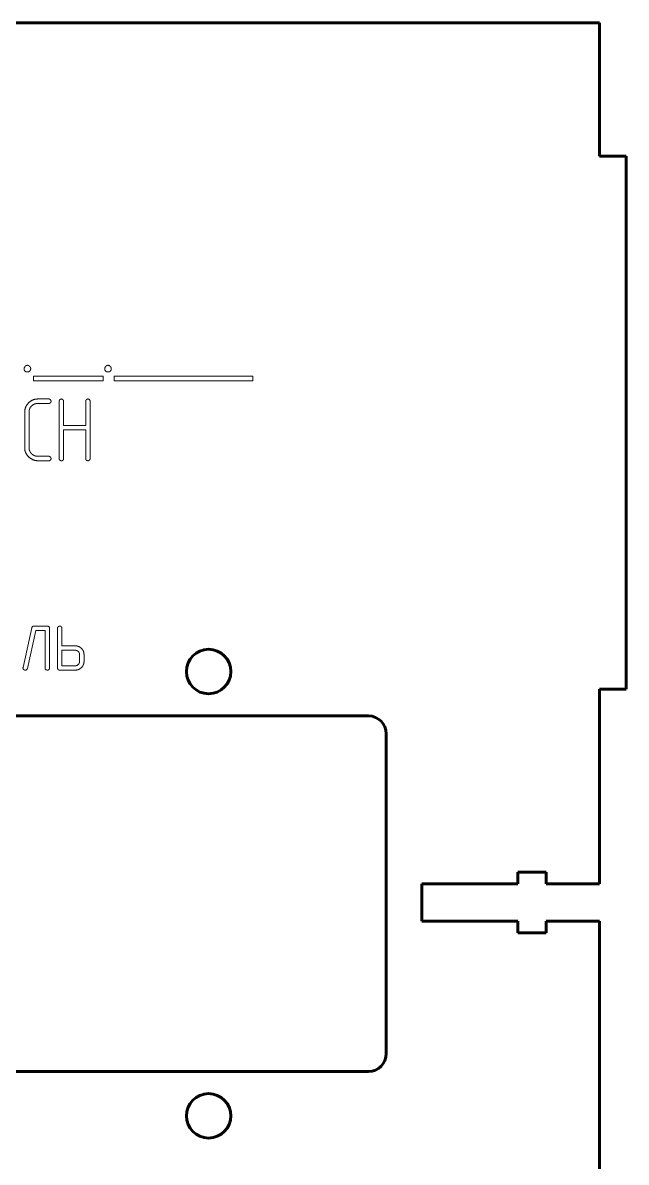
# Model space of a CAD drawing. Header units: millimetres. Extents: x 7 to 590, y 9 to 277.
# Drawn here: x 413.3 to 481.2, y 148.9 to 277.1 of the extents above; entities that cross this region are included whole.
import ezdxf

# ---------------------------------------------------------------- set-up
doc = ezdxf.new("R2010")
doc.units = ezdxf.units.MM
doc.linetypes.add('K5LT_BASIC', pattern=[0])
doc.linetypes.add('K5LT_THIN', pattern=[0])
doc.layers.add('Системный слой', color=7, linetype='Continuous')

msp = doc.modelspace()

# ---------------------------------------------------------------- linework, layer by layer
at = {"layer": 'Системный слой', "color": 150, "linetype": 'K5LT_BASIC', "lineweight": 60, "true_color": 0x0080ff}
for p, q in [((478.19, 277.13), (10.19, 277.13)), ((478.19, 277.13), (478.19, 262.13)), ((478.19, 262.13), (481.19, 262.13)), ((481.19, 202.13), (481.19, 262.13)), ((478.19, 202.13), (478.19, 180.23)), ((481.19, 202.13), (478.19, 202.13)), ((452.19, 199.13), (346.19, 199.13)), ((454.19, 161.13), (454.19, 197.13)), ((468.99, 181.56), (468.99, 180.23)), ((472.19, 181.56), (468.99, 181.56)), ((472.19, 180.23), (472.19, 181.56)), ((468.99, 180.23), (458.19, 180.23)), ((458.19, 180.23), (458.19, 176.03)), ((478.19, 180.23), (472.19, 180.23)), ((458.19, 176.03), (468.99, 176.03)), ((468.99, 176.03), (468.99, 174.71)), ((472.19, 176.03), (478.19, 176.03)), ((472.19, 174.71), (472.19, 176.03)), ((478.19, 176.03), (478.19, 110.23)), ((468.99, 174.71), (472.19, 174.71)), ((346.19, 159.13), (452.19, 159.13))]:
    msp.add_line(p, q, dxfattribs=at)
at = {"layer": 'Системный слой', "color": 7, "linetype": 'K5LT_THIN', "lineweight": 18}
for p, q in [((414.47, 237.35), (414.47, 236.85)), ((422.33, 237.35), (414.47, 237.35)), ((422.33, 236.85), (422.33, 237.35)), ((423.55, 237.35), (423.55, 236.85)), ((439.18, 237.35), (423.55, 237.35)), ((439.18, 236.85), (439.18, 237.35)), ((414.47, 236.85), (422.33, 236.85)), ((423.55, 236.85), (439.18, 236.85)), ((416.21, 234.8), (414.98, 234.8)), ((414.98, 234.3), (416.21, 234.3)), ((417.37, 234.55), (417.37, 228.1)), ((417.87, 231.82), (417.87, 234.55)), ((420.36, 234.55), (420.36, 231.82)), ((420.85, 228.1), (420.85, 234.55)), ((413.49, 233.31), (413.49, 229.34)), ((413.98, 229.34), (413.98, 233.31)), ((420.36, 231.82), (417.87, 231.82)), ((417.87, 231.32), (420.36, 231.32)), ((417.87, 228.1), (417.87, 231.32)), ((420.36, 231.32), (420.36, 228.1)), ((416.21, 228.35), (414.98, 228.35)), ((414.98, 227.85), (416.21, 227.85)), ((414.3, 209.06), (413.31, 204.59)), ((416.03, 209.25), (414.54, 209.25)), ((416.28, 204.54), (416.28, 209)), ((417.19, 209), (417.19, 204.54)), ((417.68, 207.02), (417.68, 209)), ((413.79, 204.48), (414.74, 208.75)), ((414.74, 208.75), (415.78, 208.75)), ((415.78, 208.75), (415.78, 204.54)), ((419.17, 207.02), (417.68, 207.02)), ((417.68, 206.52), (417.68, 204.78)), ((419.17, 206.52), (417.68, 206.52)), ((419.67, 205.28), (419.67, 206.03)), ((420.17, 205.28), (420.17, 206.03)), ((413.31, 204.59), (413.3, 204.53)), ((417.44, 204.29), (419.17, 204.29)), ((417.68, 204.78), (419.17, 204.78))]:
    msp.add_line(p, q, dxfattribs=at)
at = {"layer": 'Системный слой', "color": 150, "linetype": 'K5LT_BASIC', "lineweight": 60, "true_color": 0x0080ff}
for centre in [(434.19, 204.13), (434.19, 154.13)]:
    msp.add_circle(centre, 2.5, dxfattribs=at)
for centre, start, end in [((452.19, 197.13), 0, 90), ((452.19, 161.13), 270, 0)]:
    msp.add_arc(centre, 2, start, end, dxfattribs=at)
at = {"layer": 'Системный слой', "color": 7, "linetype": 'K5LT_THIN', "lineweight": 18}
for points in [[(413.8, 238.59), (413.61, 238.59), (413.52, 238.44)], [(414.05, 238.47), (413.93, 238.59), (413.8, 238.59)], [(422.87, 238.59), (422.69, 238.59), (422.59, 238.44)], [(423.12, 238.47), (423, 238.59), (422.87, 238.59)], [(413.52, 238.44), (413.42, 238.3), (413.42, 238.21)], [(413.42, 238.21), (413.42, 238.06), (413.52, 237.95)], [(413.52, 237.95), (413.62, 237.84), (413.8, 237.84)], [(413.8, 237.84), (413.97, 237.84), (414.07, 237.96)], [(414.17, 238.21), (414.17, 238.35), (414.05, 238.47)], [(414.07, 237.96), (414.17, 238.08), (414.17, 238.21)], [(422.59, 238.44), (422.5, 238.3), (422.5, 238.21)], [(422.5, 238.21), (422.5, 238.06), (422.6, 237.95)], [(422.6, 237.95), (422.7, 237.84), (422.87, 237.84)], [(422.87, 237.84), (423.05, 237.84), (423.15, 237.96)], [(423.24, 238.21), (423.24, 238.35), (423.12, 238.47)], [(423.15, 237.96), (423.24, 238.08), (423.24, 238.21)], [(414.98, 234.8), (414.35, 234.8), (413.92, 234.35)], [(416.38, 234.72), (416.3, 234.8), (416.21, 234.8)], [(416.46, 234.55), (416.46, 234.64), (416.38, 234.72)], [(417.45, 234.71), (417.37, 234.63), (417.37, 234.55)], [(417.62, 234.8), (417.52, 234.8), (417.45, 234.71)], [(417.79, 234.73), (417.71, 234.8), (417.62, 234.8)], [(417.87, 234.55), (417.87, 234.67), (417.79, 234.73)], [(420.43, 234.71), (420.36, 234.63), (420.36, 234.55)], [(420.6, 234.8), (420.51, 234.8), (420.43, 234.71)], [(420.77, 234.73), (420.69, 234.8), (420.6, 234.8)], [(420.85, 234.55), (420.85, 234.67), (420.77, 234.73)], [(413.92, 234.35), (413.49, 233.9), (413.49, 233.31)], [(413.98, 233.31), (413.98, 233.73), (414.27, 234.02)], [(414.27, 234.02), (414.57, 234.3), (414.98, 234.3)], [(416.21, 234.3), (416.33, 234.3), (416.4, 234.38)], [(416.4, 234.38), (416.46, 234.46), (416.46, 234.55)], [(413.49, 229.34), (413.49, 228.72), (413.94, 228.29)], [(413.94, 228.29), (414.4, 227.85), (414.98, 227.85)], [(414.27, 228.64), (413.98, 228.93), (413.98, 229.34)], [(414.98, 228.35), (414.57, 228.35), (414.27, 228.64)], [(416.38, 228.27), (416.3, 228.35), (416.21, 228.35)], [(416.46, 228.1), (416.46, 228.19), (416.38, 228.27)], [(416.21, 227.85), (416.33, 227.85), (416.4, 227.93)], [(416.4, 227.93), (416.46, 228.01), (416.46, 228.1)], [(417.37, 228.1), (417.37, 227.97), (417.45, 227.91)], [(417.45, 227.91), (417.58, 227.85), (417.62, 227.85)], [(417.62, 227.85), (417.73, 227.85), (417.8, 227.91)], [(417.8, 227.91), (417.87, 227.98), (417.87, 228.1)], [(420.36, 228.1), (420.36, 227.97), (420.43, 227.91)], [(420.43, 227.91), (420.56, 227.85), (420.6, 227.85)], [(420.6, 227.85), (420.71, 227.85), (420.78, 227.91)], [(420.78, 227.91), (420.85, 227.98), (420.85, 228.1)], [(414.54, 209.25), (414.34, 209.25), (414.3, 209.06)], [(416.28, 209), (416.28, 209.25), (416.03, 209.25)], [(417.26, 209.16), (417.19, 209.08), (417.19, 209)], [(417.44, 209.25), (417.34, 209.25), (417.26, 209.16)], [(417.61, 209.18), (417.53, 209.25), (417.44, 209.25)], [(417.68, 209), (417.68, 209.12), (417.61, 209.18)], [(419.88, 206.73), (419.59, 207.02), (419.17, 207.02)], [(419.53, 206.38), (419.38, 206.52), (419.17, 206.52)], [(420.17, 206.03), (420.17, 206.45), (419.88, 206.73)], [(419.67, 206.03), (419.67, 206.23), (419.53, 206.38)], [(419.53, 204.93), (419.67, 205.07), (419.67, 205.28)], [(419.88, 204.58), (420.17, 204.86), (420.17, 205.28)], [(413.3, 204.53), (413.3, 204.42), (413.38, 204.35)], [(413.38, 204.35), (413.45, 204.29), (413.56, 204.29)], [(413.56, 204.29), (413.75, 204.29), (413.79, 204.48)], [(415.78, 204.54), (415.78, 204.41), (415.86, 204.35)], [(415.86, 204.35), (415.99, 204.29), (416.03, 204.29)], [(416.03, 204.29), (416.14, 204.29), (416.21, 204.35)], [(416.21, 204.35), (416.28, 204.42), (416.28, 204.54)], [(417.19, 204.54), (417.19, 204.29), (417.44, 204.29)], [(419.17, 204.78), (419.38, 204.78), (419.53, 204.93)], [(419.17, 204.29), (419.59, 204.29), (419.88, 204.58)]]:
    msp.add_open_spline(points, degree=2, dxfattribs=at)

doc.saveas('drawing.dxf')
